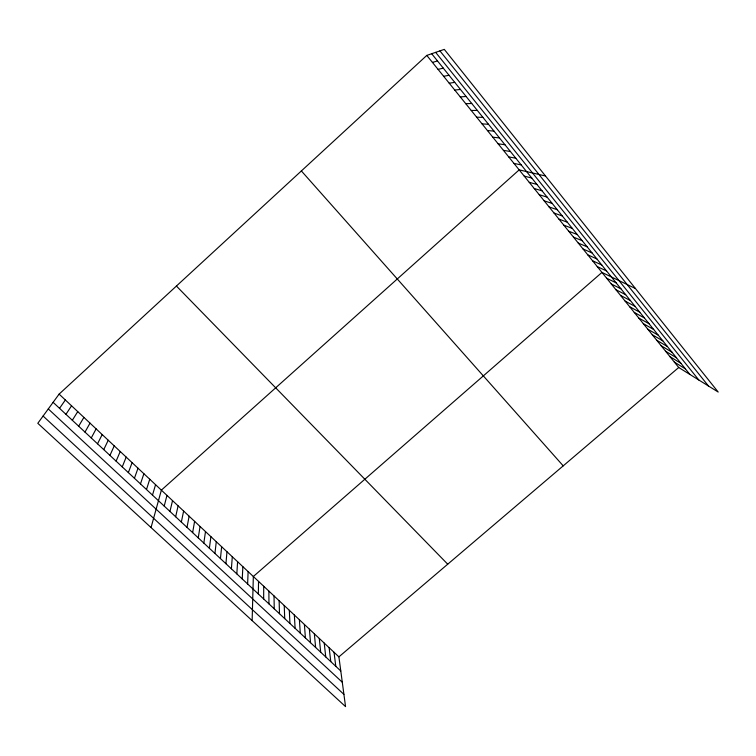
<?xml version="1.0" encoding="UTF-8"?>
<svg xmlns="http://www.w3.org/2000/svg" width="756" height="756" viewBox="0 0 756 756"><rect width="100%" height="100%" fill="white"/><g stroke="black" fill="none" stroke-linecap="round" stroke-linejoin="round"><path stroke-width="1.13" d="M263.664 598.941L263.721 586.259M258.344 593.98L258.543 581.392M252.135 620.619L253.336 576.507L601.965 272.415L635.437 288.518M247.628 583.972L248.11 571.602M242.241 578.935L242.865 566.669M236.826 573.88L237.592 561.727M231.393 568.805L232.3 556.756M225.931 563.702L226.98 551.757M220.44 558.58L221.64 546.749M214.931 553.439L216.282 541.712M209.393 548.27L210.896 536.656M203.836 543.073L205.49 531.572M198.252 537.856L200.056 526.478M192.638 532.621L194.604 521.347M187.006 527.357L189.123 516.206M181.345 522.075L183.623 511.037M175.666 516.764L178.095 505.849M169.949 511.434L172.538 500.633M164.213 506.076L166.963 495.397M151.049 527.546L161.368 490.143L519.183 169.864L545.501 176.006M152.485 495.123L155.566 484.7M146.494 489.529L149.745 479.228M140.474 483.906L143.895 473.738M134.426 478.255L138.017 468.219M128.35 472.585L132.12 462.672M122.245 466.877L126.186 457.106M116.103 461.151L120.232 451.512M109.941 455.395L114.241 445.889M103.752 449.612L108.231 440.247M97.524 443.8L102.192 434.577M91.268 437.96L96.125 428.879M84.984 432.092L90.021 423.152M78.671 426.195L83.897 417.397M72.33 420.27L77.745 411.614M65.952 414.316L71.565 405.811M59.544 408.334L65.347 399.981M59.11 394.112L37.8 423.294L345.549 706.614L338.905 656.86L59.11 394.112L426.79 55.415L444.292 49.386L718.2 392.052L678.718 367.501L426.79 55.415M338.905 656.86L678.718 367.501M432.441 62.417L437.507 60.943M438.064 69.382L443.281 68.125M443.659 76.309L449.036 75.269M449.225 83.207L454.753 82.376M454.762 90.068L460.451 89.444M460.272 96.9L466.112 96.484M465.762 103.695L471.744 103.477M471.224 110.452L477.357 110.442M476.649 117.18L482.933 117.378M482.054 123.88L488.48 124.267M487.44 130.542L494.008 131.128M492.789 137.176L499.508 137.961M498.119 143.782L504.97 144.755M503.42 150.349L510.413 151.512M508.703 156.879L515.828 158.24M513.948 163.391L521.215 164.931M524.229 176.12L531.761 178.019M529.257 182.347L536.911 184.426M534.256 188.546L542.043 190.796M539.236 194.717L547.146 197.146M544.197 200.85L552.23 203.458M549.13 206.964L557.285 209.743M554.044 213.05L562.322 215.989M558.93 219.108L567.34 222.217M563.796 225.137L572.32 228.416M568.644 231.147L577.291 234.577M573.473 237.119L582.233 240.72M578.274 243.073L587.147 246.825M583.056 248.989L592.043 252.91M587.809 254.885L596.919 258.958M592.553 260.754L601.767 264.987M597.268 266.603L606.595 270.988M606.643 278.208L616.187 282.905M611.292 283.972L620.95 288.82M615.932 289.718L625.694 294.708M620.544 295.426L630.409 300.567M625.136 301.124L635.116 306.407M629.71 306.785L639.793 312.219M634.265 312.426L644.443 318.002M638.792 318.04L649.083 323.757M643.309 323.634L653.694 329.493M647.807 329.2L658.287 335.201M652.277 334.738L662.861 340.88M656.728 340.257L667.416 346.531M661.169 345.757L671.952 352.164M665.582 351.228L676.459 357.768M669.986 356.671L680.958 363.352M674.361 362.096L685.427 368.909M43.092 416.046L343.904 694.358M48.289 408.93L342.288 682.243M53.109 402.324L340.786 670.969M176.422 286.051L447.722 564.193M301.37 170.951L563.211 465.857M431.695 53.733L689.878 374.437M439.926 50.888L708.448 385.985M435.654 52.362L698.827 380.003M334.039 652.286L335.796 666.301M329.144 647.694L330.788 661.623M324.239 643.082L325.751 656.926M319.306 638.461L320.695 652.211M314.364 633.812L315.621 647.467M309.393 629.143L310.527 642.713M304.403 624.456L305.405 637.932M299.395 619.75L300.274 633.131M294.358 615.025L295.105 628.312M289.312 610.281L289.926 623.464M284.237 605.518L284.719 618.606M279.134 600.736L279.484 613.721M274.022 595.926L274.239 608.816M268.881 591.107L268.956 603.893"/></g></svg>
